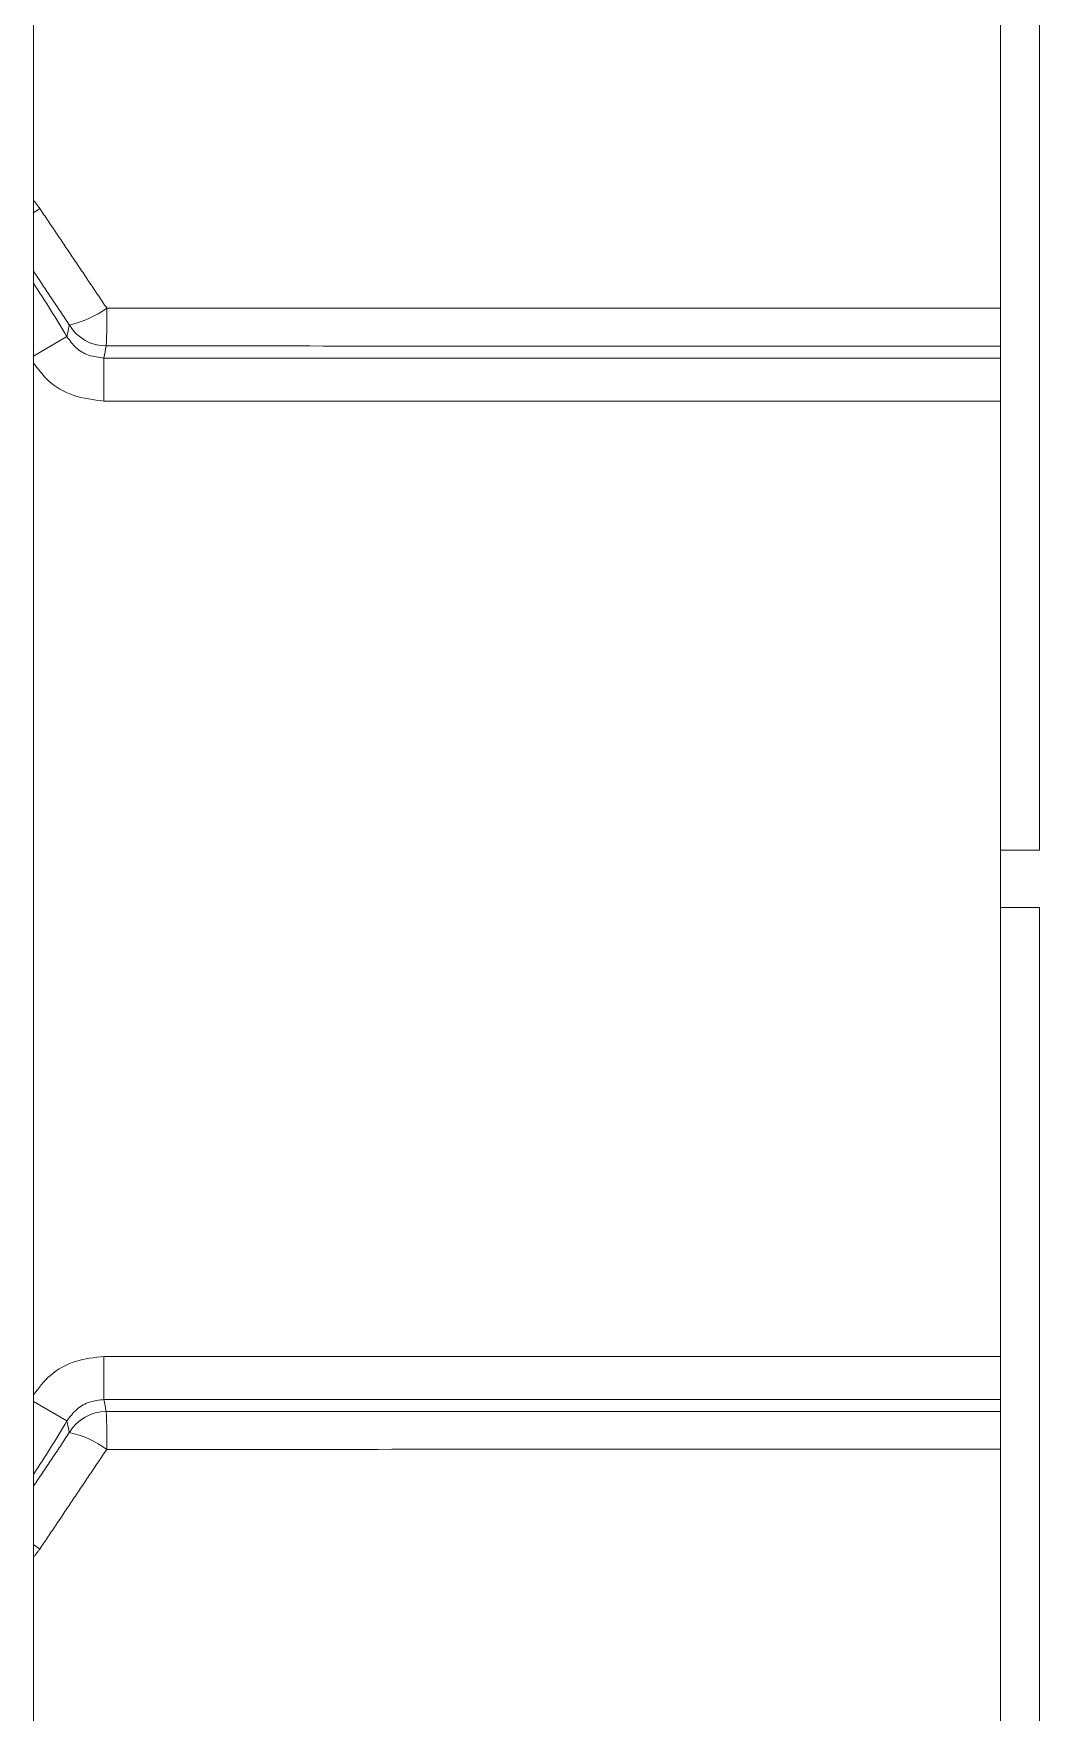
# Model space of a CAD drawing. Extents: x 11 to 120, y 2 to 94.
# Drawn here: x 20.089 to 20.791, y 39.928 to 41.099 of the extents above; entities that cross this region are included whole.
import ezdxf

# ---------------------------------------------------------------- set-up
doc = ezdxf.new("R2010")
doc.units = 0
doc.header["$MEASUREMENT"] = 0
doc.linetypes.add('SLD-Solid', pattern=[0])
doc.layers.add('OBJECT', color=7, linetype='CONTINUOUS')

msp = doc.modelspace()

# ---------------------------------------------------------------- linework, layer by layer
at = {"layer": 'OBJECT', "color": 7, "linetype": 'SLD-Solid', "lineweight": 15}
for p, q in [((20.0888, 48.6893), (20.0888, 39.7167)), ((20.7638, 40.9073), (20.7638, 42.4549)), ((20.7909, 40.5293), (20.7909, 41.4971)), ((20.0932, 40.9769), (20.0888, 40.9738)), ((20.7638, 40.9073), (20.7638, 40.8809)), ((20.0888, 40.8739), (20.1121, 40.8875)), ((20.138, 40.8426), (20.138, 40.8726)), ((20.138, 40.8726), (20.7638, 40.8726)), ((20.7638, 40.8809), (20.7638, 40.8726)), ((20.7638, 40.8726), (20.7638, 40.8426)), ((20.7638, 40.8426), (20.138, 40.8426)), ((20.7638, 40.8426), (20.7638, 40.1761)), ((20.7909, 40.5293), (20.7638, 40.5293)), ((20.7638, 40.4893), (20.7909, 40.4893)), ((20.7909, 39.5216), (20.7909, 40.4893)), ((20.138, 40.1761), (20.7638, 40.1761)), ((20.138, 40.1761), (20.138, 40.1461)), ((20.7638, 40.1761), (20.7638, 40.1461)), ((20.7638, 40.1461), (20.138, 40.1461)), ((20.7638, 40.1461), (20.7638, 40.1378)), ((20.0888, 40.1448), (20.1121, 40.1312)), ((20.7638, 40.1378), (20.7638, 40.1114)), ((20.7638, 38.5638), (20.7638, 40.1114)), ((20.0932, 40.0418), (20.0888, 40.0449))]:
    msp.add_line(p, q, dxfattribs=at)
for centre, radius, start, end in [((19.4638, 40.5093), 0.7505, 30.2571, 33.6165), ((20.0988, 40.9639), 0.0699, 282.3664, 306.0446), ((19.5977, 40.9018), 0.5423, 357.8029, 0.5948), ((20.1396, 40.911), 0.03, 210.7502, 269.9951), ((20.1396, 40.1077), 0.03, 90.0049, 149.2498), ((19.5977, 40.1169), 0.5423, 359.4052, 2.1971), ((19.4638, 40.5093), 0.7505, 326.3835, 329.7429), ((20.0988, 40.0548), 0.0699, 53.9554, 77.6336)]:
    msp.add_arc(centre, radius, start, end, dxfattribs=at)
for centre, start_param, end_param in [((19.4638, 41.1012), 4.464869, 4.474105), ((19.4638, 39.9175), 4.950673, 4.959909)]:
    msp.add_ellipse(centre, major_axis=(0, 0.9328), ratio=0.745432, start_param=start_param, end_param=end_param, dxfattribs=at)
for points in [[(20.0888, 40.9827), (20.0932, 40.9769)], [(20.0932, 40.9769), (20.1399, 40.9074)], [(20.1138, 40.8957), (20.0888, 40.9331)], [(20.0888, 40.0856), (20.1138, 40.123)], [(20.1399, 40.1113), (20.0932, 40.0418)], [(20.0932, 40.0418), (20.0888, 40.036)]]:
    msp.add_open_spline(points, degree=1, dxfattribs=at)
for points, knots in [([(20.1399, 40.9074), (20.241, 40.9074), (20.449, 40.9073), (20.6569, 40.9073), (20.7638, 40.9073)], [0, 0, 0, 0, 0.486, 1, 1, 1, 1]), ([(20.1121, 40.8875), (20.1122, 40.8878), (20.1126, 40.8901), (20.1132, 40.8928), (20.1137, 40.8952), (20.1138, 40.8957)], [0, 0, 0, 0, 0.095661, 0.848073, 1, 1, 1, 1]), ([(20.1121, 40.8875), (20.1141, 40.8848), (20.1181, 40.8793), (20.1273, 40.8738), (20.1344, 40.873), (20.138, 40.8726)], [0, 0, 0, 0, 0.323785, 0.647476, 1, 1, 1, 1]), ([(20.7638, 40.8809), (20.6569, 40.8809), (20.4488, 40.8809), (20.2407, 40.881), (20.1396, 40.881)], [0, 0, 0, 0, 0.514, 1, 1, 1, 1]), ([(20.138, 40.8426), (20.1307, 40.8435), (20.1167, 40.845), (20.0992, 40.8552), (20.092, 40.8649), (20.0888, 40.8693)], [0, 0, 0, 0, 0.377496, 0.724071, 1, 1, 1, 1]), ([(20.0888, 40.1493), (20.0925, 40.1542), (20.1001, 40.1644), (20.1179, 40.174), (20.1313, 40.1754), (20.138, 40.1761)], [0, 0, 0, 0, 0.307949, 0.653974, 1, 1, 1, 1]), ([(20.138, 40.1461), (20.1347, 40.1457), (20.1279, 40.145), (20.1185, 40.1398), (20.1143, 40.1341), (20.1121, 40.1312)], [0, 0, 0, 0, 0.323544, 0.647121, 1, 1, 1, 1]), ([(20.1396, 40.1377), (20.2407, 40.1377), (20.4488, 40.1378), (20.6569, 40.1378), (20.7638, 40.1378)], [0, 0, 0, 0, 0.486, 1, 1, 1, 1]), ([(20.1138, 40.123), (20.1137, 40.1235), (20.1132, 40.1261), (20.1126, 40.1288), (20.1121, 40.131), (20.1121, 40.1312)], [0, 0, 0, 0, 0.188103, 0.940514, 1, 1, 1, 1]), ([(20.7638, 40.1114), (20.6569, 40.1114), (20.449, 40.1114), (20.241, 40.1113), (20.1399, 40.1113)], [0, 0, 0, 0, 0.514, 1, 1, 1, 1])]:
    msp.add_open_spline(points, degree=3, knots=knots, dxfattribs=at)

doc.saveas('drawing.dxf')
